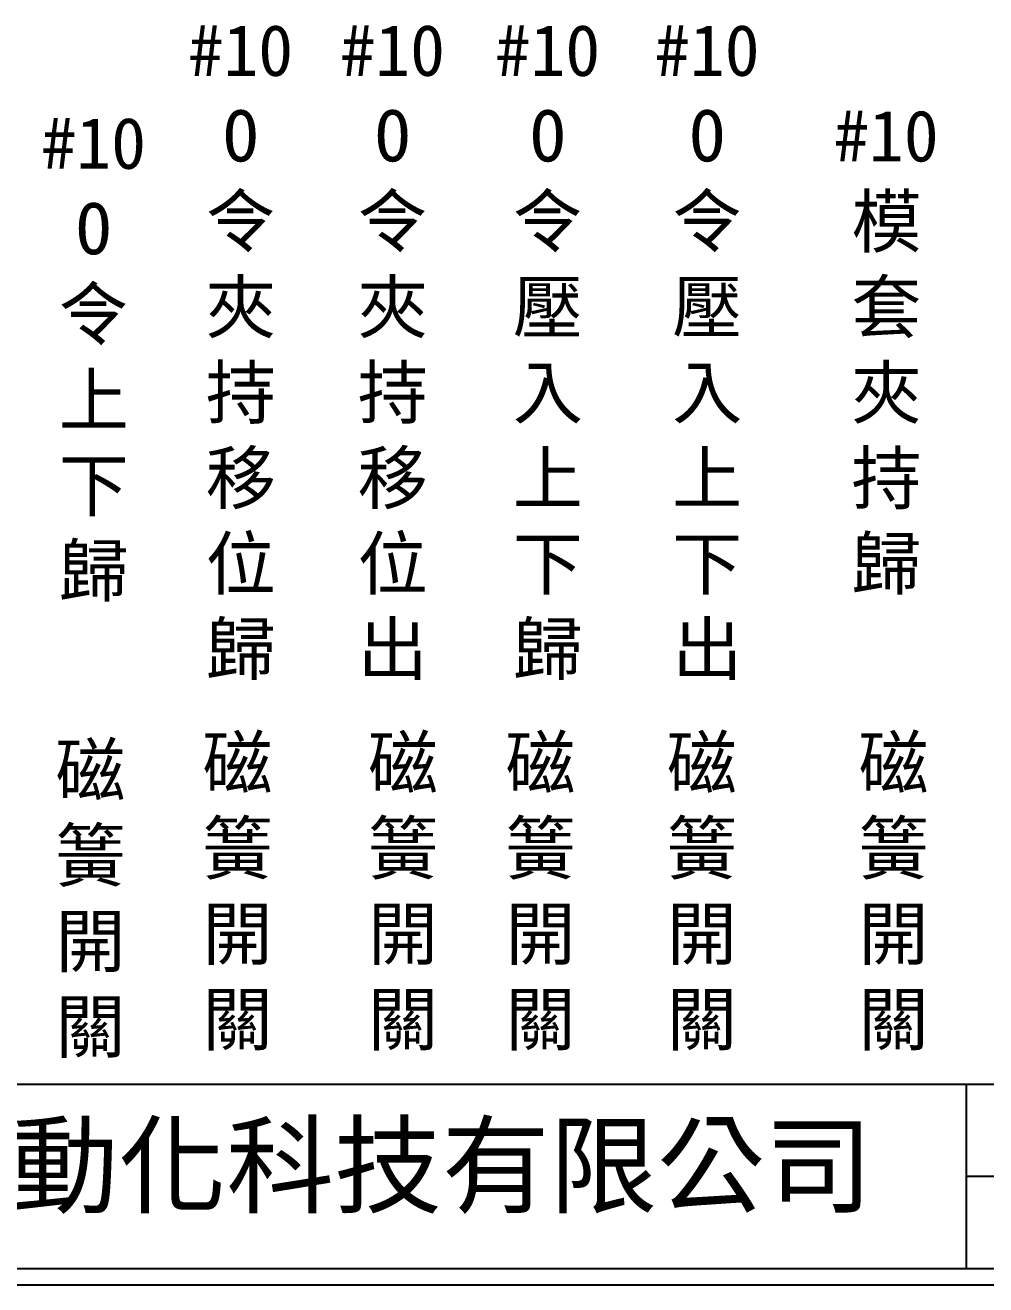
# Model space of a CAD drawing. Extents: x 325 to 612, y 3 to 207.
# Drawn here: x 389.6 to 462.5, y 3 to 98.7 of the extents above; entities that cross this region are included whole.
import ezdxf

# ---------------------------------------------------------------- set-up
doc = ezdxf.new("R2010")
doc.units = 0
doc.layers.add('圖框層', color=7, linetype='CONTINUOUS')
doc.layers.add('標尺寸層', color=3, linetype='CONTINUOUS')
doc.styles.add('CNS', font='romanc.shx', dxfattribs={"bigfont": 'chineset.shx'})
doc.styles.add('STSL', font='KAIU.TTF')

msp = doc.modelspace()

# ---------------------------------------------------------------- linework, layer by layer
at = {"layer": '圖框層', "color": 7}
for p, q in [((326.569, 18.25), (611.07, 18.25)), ((461.07, 4.25), (461.07, 18.25)), ((461.07, 11.25), (611.07, 11.25)), ((326.569, 4.25), (611.07, 4.25)), ((325.319, 3), (612.319, 3))]:
    msp.add_line(p, q, dxfattribs=at)

# ---------------------------------------------------------------- texts
at = {"layer": '圖框層', "color": 4, "style": 'STSL'}
msp.add_text('泓陞自動化科技有限公司', height=6, dxfattribs=at).set_placement((363.923, 9.076))
at = {"layer": '標尺寸層', "color": 7, "char_height": 3.9, "width": 4.96081, "attachment_point": 5, "style": 'CNS'}
for s, insert in [('{\\fDFKai-SB|b0|i0|c136|p65;#10\\PO令夾持移位歸}', (405.936, 73.868)), ('{\\fDFKai-SB|b0|i0|c136|p65;#10\\PO令夾持移位出}', (417.477, 73.868)), ('{\\fDFKai-SB|b0|i0|c136|p65;#10\\PO令壓入上下歸}', (429.269, 73.868)), ('{\\fDFKai-SB|b0|i0|c136|p65;#10\\PO令壓入上下出}', (441.382, 73.868)), ('{\\fDFKai-SB|b0|i0|c136|p65;#10\\P模套夾持歸}', (454.991, 73.868)), ('{\\fDFKai-SB|b0|i0|c136|p65;#10\\PO令上下歸}', (394.759, 73.313)), ('{\\fDFKai-SB|b0|i0|c136|p65;磁簧開關}', (405.69, 32.72)), ('{\\fDFKai-SB|b0|i0|c136|p65;磁簧開關}', (418.265, 32.72)), ('{\\fDFKai-SB|b0|i0|c136|p65;磁簧開關}', (428.709, 32.72)), ('{\\fDFKai-SB|b0|i0|c136|p65;磁簧開關}', (440.972, 32.72)), ('{\\fDFKai-SB|b0|i0|c136|p65;磁簧開關}', (455.538, 32.72)), ('{\\fDFKai-SB|b0|i0|c136|p65;磁簧開關}', (394.513, 32.165))]:
    msp.add_mtext(s, dxfattribs=dict(at, insert=insert))

doc.saveas('drawing.dxf')
